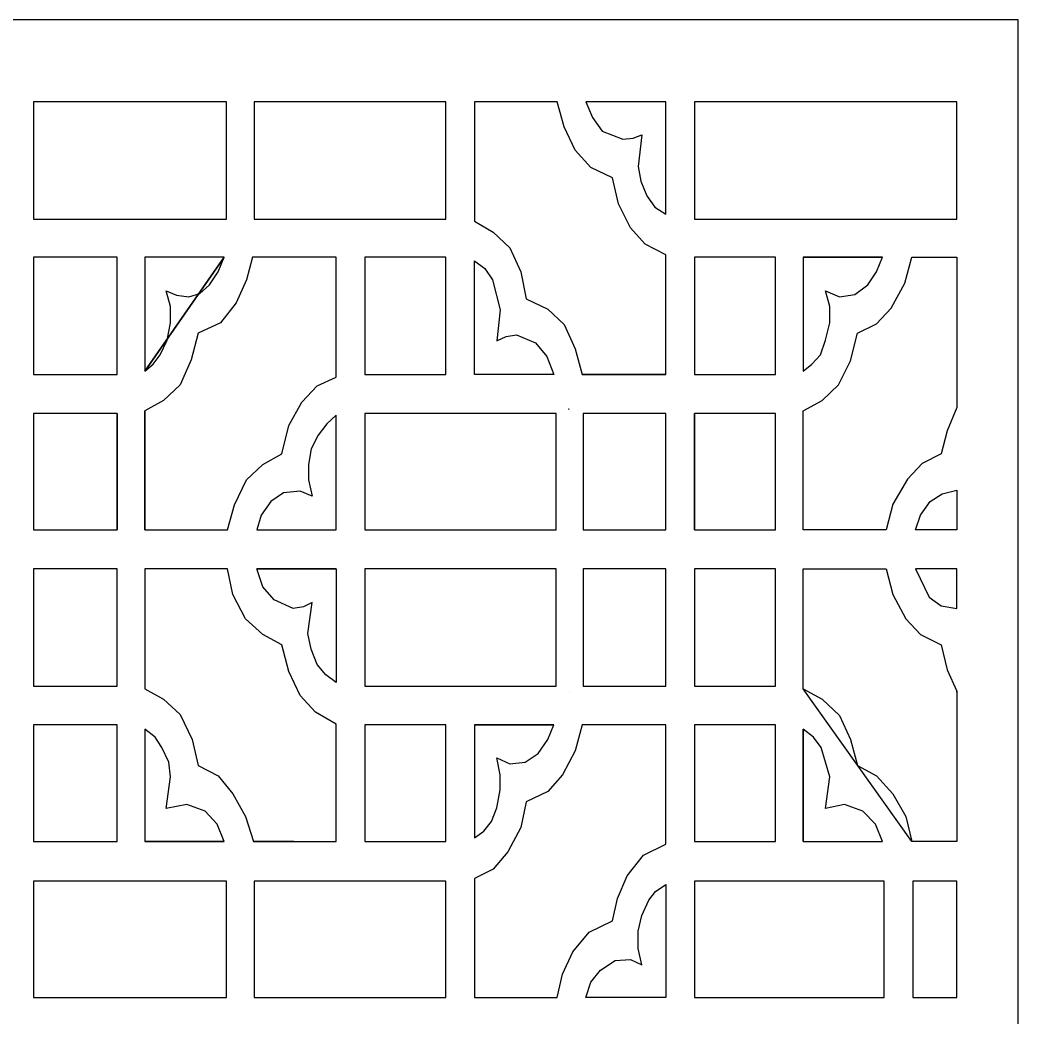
# Model space of a CAD drawing. Header units: centimetres. Extents: x 9.53 to 17.19, y 1.34 to 9.
# Drawn here: x 13.36 to 17.192, y 5.172 to 9.001 of the extents above; entities that cross this region are included whole.
import ezdxf

# ---------------------------------------------------------------- set-up
doc = ezdxf.new("R2010")
doc.units = ezdxf.units.CM
doc.header["$MEASUREMENT"] = 0
doc.layers.add('layer 1', color=7, linetype='Continuous')

msp = doc.modelspace()

# ---------------------------------------------------------------- linework, layer by layer
at = {"layer": 'layer 1', "color": 250, "lineweight": 30}
for points, knots in [([(17.19217, 9.00077), (17.19217, 9.00077), (17.19217, 1.34404), (17.19217, 1.34404), (17.19217, 1.34404), (17.19217, 1.34404), (9.53212, 1.34404), (9.53212, 1.34404), (9.53212, 1.34404), (9.53212, 1.34404), (9.53212, 9.00077), (9.53212, 9.00077), (9.53212, 9.00077), (9.53212, 9.00077), (17.19217, 9.00077), (17.19217, 9.00077)], [0, 0, 0, 0, 0.2, 0.2, 0.2, 0.2, 0.4, 0.4, 0.4, 0.4, 0.6, 0.6, 0.6, 0.6, 1, 1, 1, 1]), ([(13.41184, 8.23543), (13.41184, 8.23543), (13.41184, 8.68602), (13.41184, 8.68602), (13.41184, 8.68602), (13.41184, 8.68602), (13.78623, 8.68602), (13.78623, 8.68602), (13.78623, 8.68602), (13.78623, 8.68602), (14.15399, 8.68602), (14.15399, 8.68602), (14.15399, 8.68602), (14.15399, 8.68602), (14.15399, 8.23543), (14.15399, 8.23543), (14.15399, 8.23543), (14.15399, 8.23543), (13.41184, 8.23543), (13.41184, 8.23543)], [0, 0, 0, 0, 0.1666667, 0.1666667, 0.1666667, 0.1666667, 0.3333333, 0.3333333, 0.3333333, 0.3333333, 0.5, 0.5, 0.5, 0.5, 0.6666667, 0.6666667, 0.6666667, 0.6666667, 1, 1, 1, 1]), ([(14.26001, 8.68602), (14.26001, 8.68602), (14.62778, 8.68602), (14.62778, 8.68602), (14.62778, 8.68602), (14.62778, 8.68602), (14.99554, 8.68602), (14.99554, 8.68602), (14.99554, 8.68602), (14.99554, 8.68602), (14.99554, 8.23543), (14.99554, 8.23543), (14.99554, 8.23543), (14.99554, 8.23543), (14.26001, 8.23543), (14.26001, 8.23543), (14.26001, 8.23543), (14.26001, 8.23543), (14.26001, 8.68602), (14.26001, 8.68602)], [0, 0, 0, 0, 0.1666667, 0.1666667, 0.1666667, 0.1666667, 0.3333333, 0.3333333, 0.3333333, 0.3333333, 0.5, 0.5, 0.5, 0.5, 0.6666667, 0.6666667, 0.6666667, 0.6666667, 1, 1, 1, 1]), ([(15.51902, 7.63906), (15.51902, 7.63906), (15.49251, 7.73845), (15.49251, 7.73845), (15.49251, 7.73845), (15.49251, 7.73845), (15.44944, 7.83122), (15.44944, 7.83122), (15.44944, 7.83122), (15.44944, 7.83122), (15.38649, 7.89086), (15.38649, 7.89086), (15.38649, 7.89086), (15.38649, 7.89086), (15.30366, 7.93061), (15.30366, 7.93061), (15.30366, 7.93061), (15.30366, 7.93061), (15.28378, 8.03332), (15.28378, 8.03332), (15.28378, 8.03332), (15.28378, 8.03332), (15.24071, 8.12609), (15.24071, 8.12609), (15.24071, 8.12609), (15.24071, 8.12609), (15.17776, 8.18573), (15.17776, 8.18573), (15.17776, 8.18573), (15.17776, 8.18573), (15.10487, 8.2288), (15.10487, 8.2288), (15.10487, 8.2288), (15.10487, 8.2288), (15.10487, 8.68602), (15.10487, 8.68602), (15.10487, 8.68602), (15.10487, 8.68602), (15.42294, 8.68602), (15.42294, 8.68602), (15.42294, 8.68602), (15.42294, 8.68602), (15.44944, 8.58994), (15.44944, 8.58994), (15.44944, 8.58994), (15.44944, 8.58994), (15.49251, 8.50048), (15.49251, 8.50048), (15.49251, 8.50048), (15.49251, 8.50048), (15.55215, 8.43422), (15.55215, 8.43422), (15.55215, 8.43422), (15.55215, 8.43422), (15.63498, 8.39446), (15.63498, 8.39446), (15.63498, 8.39446), (15.63498, 8.39446), (15.65817, 8.29506), (15.65817, 8.29506), (15.65817, 8.29506), (15.65817, 8.29506), (15.70456, 8.20229), (15.70456, 8.20229), (15.70456, 8.20229), (15.70456, 8.20229), (15.76088, 8.13934), (15.76088, 8.13934), (15.76088, 8.13934), (15.76088, 8.13934), (15.84041, 8.09959), (15.84041, 8.09959), (15.84041, 8.09959), (15.84041, 8.09959), (15.84041, 7.63906), (15.84041, 7.63906), (15.84041, 7.63906), (15.84041, 7.63906), (15.51902, 7.63906), (15.51902, 7.63906)], [0, 0, 0, 0, 0.047619, 0.047619, 0.047619, 0.047619, 0.0952381, 0.0952381, 0.0952381, 0.0952381, 0.1428571, 0.1428571, 0.1428571, 0.1428571, 0.1904762, 0.1904762, 0.1904762, 0.1904762, 0.2380952, 0.2380952, 0.2380952, 0.2380952, 0.2857143, 0.2857143, 0.2857143, 0.2857143, 0.3333333, 0.3333333, 0.3333333, 0.3333333, 0.3809524, 0.3809524, 0.3809524, 0.3809524, 0.4285714, 0.4285714, 0.4285714, 0.4285714, 0.4761905, 0.4761905, 0.4761905, 0.4761905, 0.5238095, 0.5238095, 0.5238095, 0.5238095, 0.5714286, 0.5714286, 0.5714286, 0.5714286, 0.6190476, 0.6190476, 0.6190476, 0.6190476, 0.6666667, 0.6666667, 0.6666667, 0.6666667, 0.7142857, 0.7142857, 0.7142857, 0.7142857, 0.7619048, 0.7619048, 0.7619048, 0.7619048, 0.8095238, 0.8095238, 0.8095238, 0.8095238, 0.8571429, 0.8571429, 0.8571429, 0.8571429, 0.9047619, 0.9047619, 0.9047619, 0.9047619, 1, 1, 1, 1]), ([(15.53227, 8.68602), (15.53227, 8.68602), (15.84041, 8.68602), (15.84041, 8.68602), (15.84041, 8.68602), (15.84041, 8.68602), (15.84041, 8.25531), (15.84041, 8.25531), (15.84041, 8.25531), (15.84041, 8.25531), (15.79733, 8.28181), (15.79733, 8.28181), (15.79733, 8.28181), (15.79733, 8.28181), (15.76751, 8.32488), (15.76751, 8.32488), (15.76751, 8.32488), (15.76751, 8.32488), (15.74431, 8.38121), (15.74431, 8.38121), (15.74431, 8.38121), (15.74431, 8.38121), (15.73438, 8.43753), (15.73438, 8.43753), (15.73438, 8.43753), (15.73438, 8.43753), (15.74763, 8.56012), (15.74763, 8.56012), (15.74763, 8.56012), (15.74763, 8.56012), (15.7145, 8.54686), (15.7145, 8.54686), (15.7145, 8.54686), (15.7145, 8.54686), (15.67474, 8.54355), (15.67474, 8.54355), (15.67474, 8.54355), (15.67474, 8.54355), (15.59522, 8.57337), (15.59522, 8.57337), (15.59522, 8.57337), (15.59522, 8.57337), (15.55878, 8.62638), (15.55878, 8.62638), (15.55878, 8.62638), (15.55878, 8.62638), (15.53227, 8.68602), (15.53227, 8.68602)], [0, 0, 0, 0, 0.0769231, 0.0769231, 0.0769231, 0.0769231, 0.1538462, 0.1538462, 0.1538462, 0.1538462, 0.2307692, 0.2307692, 0.2307692, 0.2307692, 0.3076923, 0.3076923, 0.3076923, 0.3076923, 0.3846154, 0.3846154, 0.3846154, 0.3846154, 0.4615385, 0.4615385, 0.4615385, 0.4615385, 0.5384615, 0.5384615, 0.5384615, 0.5384615, 0.6153846, 0.6153846, 0.6153846, 0.6153846, 0.6923077, 0.6923077, 0.6923077, 0.6923077, 0.7692308, 0.7692308, 0.7692308, 0.7692308, 0.8461538, 0.8461538, 0.8461538, 0.8461538, 1, 1, 1, 1]), ([(16.95694, 8.23543), (16.95694, 8.23543), (15.94973, 8.23543), (15.94973, 8.23543), (15.94973, 8.23543), (15.94973, 8.23543), (15.94973, 8.68602), (15.94973, 8.68602), (15.94973, 8.68602), (15.94973, 8.68602), (16.31419, 8.68602), (16.31419, 8.68602), (16.31419, 8.68602), (16.31419, 8.68602), (16.73497, 8.68602), (16.73497, 8.68602), (16.73497, 8.68602), (16.73497, 8.68602), (16.95694, 8.68602), (16.95694, 8.68602), (16.95694, 8.68602), (16.95694, 8.68602), (16.95694, 8.23543), (16.95694, 8.23543)], [0, 0, 0, 0, 0.1428571, 0.1428571, 0.1428571, 0.1428571, 0.2857143, 0.2857143, 0.2857143, 0.2857143, 0.4285714, 0.4285714, 0.4285714, 0.4285714, 0.5714286, 0.5714286, 0.5714286, 0.5714286, 0.7142857, 0.7142857, 0.7142857, 0.7142857, 1, 1, 1, 1]), ([(13.41184, 8.08965), (13.41184, 8.08965), (13.73322, 8.08965), (13.73322, 8.08965), (13.73322, 8.08965), (13.73322, 8.08965), (13.73322, 7.63906), (13.73322, 7.63906), (13.73322, 7.63906), (13.73322, 7.63906), (13.41184, 7.63906), (13.41184, 7.63906), (13.41184, 7.63906), (13.41184, 7.63906), (13.41184, 8.08965), (13.41184, 8.08965)], [0, 0, 0, 0, 0.2, 0.2, 0.2, 0.2, 0.4, 0.4, 0.4, 0.4, 0.6, 0.6, 0.6, 0.6, 1, 1, 1, 1]), ([(13.83924, 7.65231), (13.83924, 7.65231), (13.83924, 8.08965), (13.83924, 8.08965), (13.83924, 8.08965), (13.83924, 8.08965), (14.14405, 8.08965), (14.14405, 8.08965), (14.14405, 8.08965), (14.14405, 8.08965), (13.83924, 7.65231), (13.83924, 7.65231)], [0, 0, 0, 0, 0.25, 0.25, 0.25, 0.25, 0.5, 0.5, 0.5, 0.5, 1, 1, 1, 1]), ([(14.14405, 8.08965), (14.14405, 8.08965), (14.12086, 8.03332), (14.12086, 8.03332), (14.12086, 8.03332), (14.12086, 8.03332), (14.08773, 7.98363), (14.08773, 7.98363), (14.08773, 7.98363), (14.08773, 7.98363), (14.05128, 7.95049), (14.05128, 7.95049), (14.05128, 7.95049), (14.05128, 7.95049), (14.00821, 7.93724), (14.00821, 7.93724), (14.00821, 7.93724), (14.00821, 7.93724), (13.96183, 7.94387), (13.96183, 7.94387), (13.96183, 7.94387), (13.96183, 7.94387), (13.92207, 7.96043), (13.92207, 7.96043), (13.92207, 7.96043), (13.92207, 7.96043), (13.93864, 7.9008), (13.93864, 7.9008), (13.93864, 7.9008), (13.93864, 7.9008), (13.93864, 7.83785), (13.93864, 7.83785), (13.93864, 7.83785), (13.93864, 7.83785), (13.92538, 7.77158), (13.92538, 7.77158), (13.92538, 7.77158), (13.92538, 7.77158), (13.89888, 7.71526), (13.89888, 7.71526), (13.89888, 7.71526), (13.89888, 7.71526), (13.87237, 7.67881), (13.87237, 7.67881), (13.87237, 7.67881), (13.87237, 7.67881), (13.83924, 7.65231), (13.83924, 7.65231), (13.83924, 7.65231), (13.83924, 7.65231), (14.14405, 8.08965), (14.14405, 8.08965)], [0, 0, 0, 0, 0.0714286, 0.0714286, 0.0714286, 0.0714286, 0.1428571, 0.1428571, 0.1428571, 0.1428571, 0.2142857, 0.2142857, 0.2142857, 0.2142857, 0.2857143, 0.2857143, 0.2857143, 0.2857143, 0.3571429, 0.3571429, 0.3571429, 0.3571429, 0.4285714, 0.4285714, 0.4285714, 0.4285714, 0.5, 0.5, 0.5, 0.5, 0.5714286, 0.5714286, 0.5714286, 0.5714286, 0.6428571, 0.6428571, 0.6428571, 0.6428571, 0.7142857, 0.7142857, 0.7142857, 0.7142857, 0.7857143, 0.7857143, 0.7857143, 0.7857143, 0.8571429, 0.8571429, 0.8571429, 0.8571429, 1, 1, 1, 1]), ([(13.83924, 7.4999), (13.83924, 7.4999), (13.91213, 7.53966), (13.91213, 7.53966), (13.91213, 7.53966), (13.91213, 7.53966), (13.97508, 7.5993), (13.97508, 7.5993), (13.97508, 7.5993), (13.97508, 7.5993), (14.01815, 7.69538), (14.01815, 7.69538), (14.01815, 7.69538), (14.01815, 7.69538), (14.04466, 7.79809), (14.04466, 7.79809), (14.04466, 7.79809), (14.04466, 7.79809), (14.1308, 7.83785), (14.1308, 7.83785), (14.1308, 7.83785), (14.1308, 7.83785), (14.19044, 7.91405), (14.19044, 7.91405), (14.19044, 7.91405), (14.19044, 7.91405), (14.2302, 8.0035), (14.2302, 8.0035), (14.2302, 8.0035), (14.2302, 8.0035), (14.25339, 8.08965), (14.25339, 8.08965), (14.25339, 8.08965), (14.25339, 8.08965), (14.57477, 8.08965), (14.57477, 8.08965), (14.57477, 8.08965), (14.57477, 8.08965), (14.57477, 7.62912), (14.57477, 7.62912), (14.57477, 7.62912), (14.57477, 7.62912), (14.50188, 7.59598), (14.50188, 7.59598), (14.50188, 7.59598), (14.50188, 7.59598), (14.44224, 7.53303), (14.44224, 7.53303), (14.44224, 7.53303), (14.44224, 7.53303), (14.39254, 7.44358), (14.39254, 7.44358), (14.39254, 7.44358), (14.39254, 7.44358), (14.36604, 7.33424), (14.36604, 7.33424), (14.36604, 7.33424), (14.36604, 7.33424), (14.29315, 7.29449), (14.29315, 7.29449), (14.29315, 7.29449), (14.29315, 7.29449), (14.2302, 7.23485), (14.2302, 7.23485), (14.2302, 7.23485), (14.2302, 7.23485), (14.18381, 7.13877), (14.18381, 7.13877), (14.18381, 7.13877), (14.18381, 7.13877), (14.15731, 7.04269), (14.15731, 7.04269), (14.15731, 7.04269), (14.15731, 7.04269), (13.83924, 7.04269), (13.83924, 7.04269), (13.83924, 7.04269), (13.83924, 7.04269), (13.83924, 7.4999), (13.83924, 7.4999)], [0, 0, 0, 0, 0.047619, 0.047619, 0.047619, 0.047619, 0.0952381, 0.0952381, 0.0952381, 0.0952381, 0.1428571, 0.1428571, 0.1428571, 0.1428571, 0.1904762, 0.1904762, 0.1904762, 0.1904762, 0.2380952, 0.2380952, 0.2380952, 0.2380952, 0.2857143, 0.2857143, 0.2857143, 0.2857143, 0.3333333, 0.3333333, 0.3333333, 0.3333333, 0.3809524, 0.3809524, 0.3809524, 0.3809524, 0.4285714, 0.4285714, 0.4285714, 0.4285714, 0.4761905, 0.4761905, 0.4761905, 0.4761905, 0.5238095, 0.5238095, 0.5238095, 0.5238095, 0.5714286, 0.5714286, 0.5714286, 0.5714286, 0.6190476, 0.6190476, 0.6190476, 0.6190476, 0.6666667, 0.6666667, 0.6666667, 0.6666667, 0.7142857, 0.7142857, 0.7142857, 0.7142857, 0.7619048, 0.7619048, 0.7619048, 0.7619048, 0.8095238, 0.8095238, 0.8095238, 0.8095238, 0.8571429, 0.8571429, 0.8571429, 0.8571429, 0.9047619, 0.9047619, 0.9047619, 0.9047619, 1, 1, 1, 1]), ([(14.99554, 8.08965), (14.99554, 8.08965), (14.99554, 7.63906), (14.99554, 7.63906), (14.99554, 7.63906), (14.99554, 7.63906), (14.6841, 7.63906), (14.6841, 7.63906), (14.6841, 7.63906), (14.6841, 7.63906), (14.6841, 8.08965), (14.6841, 8.08965), (14.6841, 8.08965), (14.6841, 8.08965), (14.99554, 8.08965), (14.99554, 8.08965)], [0, 0, 0, 0, 0.2, 0.2, 0.2, 0.2, 0.4, 0.4, 0.4, 0.4, 0.6, 0.6, 0.6, 0.6, 1, 1, 1, 1]), ([(15.94973, 7.63906), (15.94973, 7.63906), (15.94973, 8.08965), (15.94973, 8.08965), (15.94973, 8.08965), (15.94973, 8.08965), (16.26118, 8.08965), (16.26118, 8.08965), (16.26118, 8.08965), (16.26118, 8.08965), (16.26118, 7.63906), (16.26118, 7.63906), (16.26118, 7.63906), (16.26118, 7.63906), (15.94973, 7.63906), (15.94973, 7.63906)], [0, 0, 0, 0, 0.2, 0.2, 0.2, 0.2, 0.4, 0.4, 0.4, 0.4, 0.6, 0.6, 0.6, 0.6, 1, 1, 1, 1]), ([(16.36719, 7.4999), (16.36719, 7.4999), (16.36719, 7.04269), (16.36719, 7.04269), (16.36719, 7.04269), (16.36719, 7.04269), (16.68527, 7.04269), (16.68527, 7.04269), (16.68527, 7.04269), (16.68527, 7.04269), (16.71177, 7.14208), (16.71177, 7.14208), (16.71177, 7.14208), (16.71177, 7.14208), (16.7681, 7.23816), (16.7681, 7.23816), (16.7681, 7.23816), (16.7681, 7.23816), (16.82441, 7.2978), (16.82441, 7.2978), (16.82441, 7.2978), (16.82441, 7.2978), (16.8973, 7.33424), (16.8973, 7.33424), (16.8973, 7.33424), (16.8973, 7.33424), (16.9205, 7.4237), (16.9205, 7.4237), (16.9205, 7.4237), (16.9205, 7.4237), (16.95694, 7.51316), (16.95694, 7.51316), (16.95694, 7.51316), (16.95694, 7.51316), (16.95694, 8.08965), (16.95694, 8.08965), (16.95694, 8.08965), (16.95694, 8.08965), (16.78465, 8.08965), (16.78465, 8.08965), (16.78465, 8.08965), (16.78465, 8.08965), (16.75816, 7.99025), (16.75816, 7.99025), (16.75816, 7.99025), (16.75816, 7.99025), (16.70515, 7.89417), (16.70515, 7.89417), (16.70515, 7.89417), (16.70515, 7.89417), (16.64881, 7.83453), (16.64881, 7.83453), (16.64881, 7.83453), (16.64881, 7.83453), (16.57592, 7.79809), (16.57592, 7.79809), (16.57592, 7.79809), (16.57592, 7.79809), (16.54942, 7.69207), (16.54942, 7.69207), (16.54942, 7.69207), (16.54942, 7.69207), (16.50303, 7.5993), (16.50303, 7.5993), (16.50303, 7.5993), (16.50303, 7.5993), (16.44008, 7.53966), (16.44008, 7.53966), (16.44008, 7.53966), (16.44008, 7.53966), (16.36719, 7.4999), (16.36719, 7.4999)], [0, 0, 0, 0, 0.0526316, 0.0526316, 0.0526316, 0.0526316, 0.1052632, 0.1052632, 0.1052632, 0.1052632, 0.1578947, 0.1578947, 0.1578947, 0.1578947, 0.2105263, 0.2105263, 0.2105263, 0.2105263, 0.2631579, 0.2631579, 0.2631579, 0.2631579, 0.3157895, 0.3157895, 0.3157895, 0.3157895, 0.3684211, 0.3684211, 0.3684211, 0.3684211, 0.4210526, 0.4210526, 0.4210526, 0.4210526, 0.4736842, 0.4736842, 0.4736842, 0.4736842, 0.5263158, 0.5263158, 0.5263158, 0.5263158, 0.5789474, 0.5789474, 0.5789474, 0.5789474, 0.6315789, 0.6315789, 0.6315789, 0.6315789, 0.6842105, 0.6842105, 0.6842105, 0.6842105, 0.7368421, 0.7368421, 0.7368421, 0.7368421, 0.7894737, 0.7894737, 0.7894737, 0.7894737, 0.8421053, 0.8421053, 0.8421053, 0.8421053, 0.8947368, 0.8947368, 0.8947368, 0.8947368, 1, 1, 1, 1]), ([(16.67202, 8.08965), (16.67202, 8.08965), (16.64881, 8.03332), (16.64881, 8.03332), (16.64881, 8.03332), (16.64881, 8.03332), (16.61568, 7.98363), (16.61568, 7.98363), (16.61568, 7.98363), (16.61568, 7.98363), (16.56598, 7.94718), (16.56598, 7.94718), (16.56598, 7.94718), (16.56598, 7.94718), (16.50634, 7.93724), (16.50634, 7.93724), (16.50634, 7.93724), (16.50634, 7.93724), (16.45333, 7.96043), (16.45333, 7.96043), (16.45333, 7.96043), (16.45333, 7.96043), (16.4699, 7.9008), (16.4699, 7.9008), (16.4699, 7.9008), (16.4699, 7.9008), (16.4699, 7.83785), (16.4699, 7.83785), (16.4699, 7.83785), (16.4699, 7.83785), (16.45333, 7.77158), (16.45333, 7.77158), (16.45333, 7.77158), (16.45333, 7.77158), (16.43345, 7.71526), (16.43345, 7.71526), (16.43345, 7.71526), (16.43345, 7.71526), (16.40032, 7.67881), (16.40032, 7.67881), (16.40032, 7.67881), (16.40032, 7.67881), (16.36719, 7.65231), (16.36719, 7.65231), (16.36719, 7.65231), (16.36719, 7.65231), (16.36719, 8.08965), (16.36719, 8.08965), (16.36719, 8.08965), (16.36719, 8.08965), (16.67202, 8.08965), (16.67202, 8.08965)], [0, 0, 0, 0, 0.0714286, 0.0714286, 0.0714286, 0.0714286, 0.1428571, 0.1428571, 0.1428571, 0.1428571, 0.2142857, 0.2142857, 0.2142857, 0.2142857, 0.2857143, 0.2857143, 0.2857143, 0.2857143, 0.3571429, 0.3571429, 0.3571429, 0.3571429, 0.4285714, 0.4285714, 0.4285714, 0.4285714, 0.5, 0.5, 0.5, 0.5, 0.5714286, 0.5714286, 0.5714286, 0.5714286, 0.6428571, 0.6428571, 0.6428571, 0.6428571, 0.7142857, 0.7142857, 0.7142857, 0.7142857, 0.7857143, 0.7857143, 0.7857143, 0.7857143, 0.8571429, 0.8571429, 0.8571429, 0.8571429, 1, 1, 1, 1]), ([(16.36719, 8.08965), (16.36719, 8.08965), (16.67202, 8.08965), (16.67202, 8.08965), (16.67202, 8.08965), (16.67202, 8.08965), (16.36719, 8.08965), (16.36719, 8.08965)], [0, 0, 0, 0, 0.3333333, 0.3333333, 0.3333333, 0.3333333, 1, 1, 1, 1]), ([(15.10487, 8.07639), (15.10487, 8.07639), (15.10487, 7.63906), (15.10487, 7.63906), (15.10487, 7.63906), (15.10487, 7.63906), (15.40968, 7.63906), (15.40968, 7.63906), (15.40968, 7.63906), (15.40968, 7.63906), (15.38318, 7.70863), (15.38318, 7.70863), (15.38318, 7.70863), (15.38318, 7.70863), (15.34011, 7.76164), (15.34011, 7.76164), (15.34011, 7.76164), (15.34011, 7.76164), (15.26722, 7.79146), (15.26722, 7.79146), (15.26722, 7.79146), (15.26722, 7.79146), (15.22746, 7.78484), (15.22746, 7.78484), (15.22746, 7.78484), (15.22746, 7.78484), (15.19102, 7.76827), (15.19102, 7.76827), (15.19102, 7.76827), (15.19102, 7.76827), (15.20427, 7.88754), (15.20427, 7.88754), (15.20427, 7.88754), (15.20427, 7.88754), (15.17445, 8.0035), (15.17445, 8.0035), (15.17445, 8.0035), (15.17445, 8.0035), (15.14463, 8.04658), (15.14463, 8.04658), (15.14463, 8.04658), (15.14463, 8.04658), (15.10487, 8.07639), (15.10487, 8.07639)], [0, 0, 0, 0, 0.0833333, 0.0833333, 0.0833333, 0.0833333, 0.1666667, 0.1666667, 0.1666667, 0.1666667, 0.25, 0.25, 0.25, 0.25, 0.3333333, 0.3333333, 0.3333333, 0.3333333, 0.4166667, 0.4166667, 0.4166667, 0.4166667, 0.5, 0.5, 0.5, 0.5, 0.5833333, 0.5833333, 0.5833333, 0.5833333, 0.6666667, 0.6666667, 0.6666667, 0.6666667, 0.75, 0.75, 0.75, 0.75, 0.8333333, 0.8333333, 0.8333333, 0.8333333, 1, 1, 1, 1]), ([(15.84041, 7.63906), (15.84041, 7.63906), (15.51902, 7.63906), (15.51902, 7.63906), (15.51902, 7.63906), (15.51902, 7.63906), (15.84041, 7.63906), (15.84041, 7.63906)], [0, 0, 0, 0, 0.3333333, 0.3333333, 0.3333333, 0.3333333, 1, 1, 1, 1]), ([(13.73322, 7.04269), (13.73322, 7.04269), (13.41184, 7.04269), (13.41184, 7.04269), (13.41184, 7.04269), (13.41184, 7.04269), (13.41184, 7.48996), (13.41184, 7.48996), (13.41184, 7.48996), (13.41184, 7.48996), (13.73322, 7.48996), (13.73322, 7.48996), (13.73322, 7.48996), (13.73322, 7.48996), (13.73322, 7.04269), (13.73322, 7.04269)], [0, 0, 0, 0, 0.2, 0.2, 0.2, 0.2, 0.4, 0.4, 0.4, 0.4, 0.6, 0.6, 0.6, 0.6, 1, 1, 1, 1]), ([(13.73322, 7.48996), (13.73322, 7.48996), (13.73322, 7.04269), (13.73322, 7.04269), (13.73322, 7.04269), (13.73322, 7.04269), (13.73322, 7.48996), (13.73322, 7.48996)], [0, 0, 0, 0, 0.3333333, 0.3333333, 0.3333333, 0.3333333, 1, 1, 1, 1]), ([(13.83924, 7.04269), (13.83924, 7.04269), (13.83924, 7.4999), (13.83924, 7.4999), (13.83924, 7.4999), (13.83924, 7.4999), (13.83924, 7.04269), (13.83924, 7.04269)], [0, 0, 0, 0, 0.3333333, 0.3333333, 0.3333333, 0.3333333, 1, 1, 1, 1]), ([(14.57477, 7.48334), (14.57477, 7.48334), (14.57477, 7.04269), (14.57477, 7.04269), (14.57477, 7.04269), (14.57477, 7.04269), (14.26995, 7.04269), (14.26995, 7.04269), (14.26995, 7.04269), (14.26995, 7.04269), (14.28652, 7.09901), (14.28652, 7.09901), (14.28652, 7.09901), (14.28652, 7.09901), (14.32296, 7.15202), (14.32296, 7.15202), (14.32296, 7.15202), (14.32296, 7.15202), (14.37266, 7.18515), (14.37266, 7.18515), (14.37266, 7.18515), (14.37266, 7.18515), (14.43561, 7.19178), (14.43561, 7.19178), (14.43561, 7.19178), (14.43561, 7.19178), (14.482, 7.1719), (14.482, 7.1719), (14.482, 7.1719), (14.482, 7.1719), (14.46874, 7.23485), (14.46874, 7.23485), (14.46874, 7.23485), (14.46874, 7.23485), (14.46874, 7.29449), (14.46874, 7.29449), (14.46874, 7.29449), (14.46874, 7.29449), (14.47868, 7.35412), (14.47868, 7.35412), (14.47868, 7.35412), (14.47868, 7.35412), (14.50519, 7.40713), (14.50519, 7.40713), (14.50519, 7.40713), (14.50519, 7.40713), (14.53832, 7.45021), (14.53832, 7.45021), (14.53832, 7.45021), (14.53832, 7.45021), (14.57477, 7.48334), (14.57477, 7.48334)], [0, 0, 0, 0, 0.0714286, 0.0714286, 0.0714286, 0.0714286, 0.1428571, 0.1428571, 0.1428571, 0.1428571, 0.2142857, 0.2142857, 0.2142857, 0.2142857, 0.2857143, 0.2857143, 0.2857143, 0.2857143, 0.3571429, 0.3571429, 0.3571429, 0.3571429, 0.4285714, 0.4285714, 0.4285714, 0.4285714, 0.5, 0.5, 0.5, 0.5, 0.5714286, 0.5714286, 0.5714286, 0.5714286, 0.6428571, 0.6428571, 0.6428571, 0.6428571, 0.7142857, 0.7142857, 0.7142857, 0.7142857, 0.7857143, 0.7857143, 0.7857143, 0.7857143, 0.8571429, 0.8571429, 0.8571429, 0.8571429, 1, 1, 1, 1]), ([(15.41962, 7.48996), (15.41962, 7.48996), (15.41962, 7.04269), (15.41962, 7.04269), (15.41962, 7.04269), (15.41962, 7.04269), (14.6841, 7.04269), (14.6841, 7.04269), (14.6841, 7.04269), (14.6841, 7.04269), (14.6841, 7.48996), (14.6841, 7.48996), (14.6841, 7.48996), (14.6841, 7.48996), (15.41962, 7.48996), (15.41962, 7.48996)], [0, 0, 0, 0, 0.2, 0.2, 0.2, 0.2, 0.4, 0.4, 0.4, 0.4, 0.6, 0.6, 0.6, 0.6, 1, 1, 1, 1]), ([(15.46601, 7.50653), (15.46601, 7.50653), (15.46932, 7.50653), (15.46932, 7.50653), (15.46932, 7.50653), (15.46932, 7.50653), (15.46601, 7.50653), (15.46601, 7.50653)], [0, 0, 0, 0, 0.3333333, 0.3333333, 0.3333333, 0.3333333, 1, 1, 1, 1]), ([(15.84041, 7.48996), (15.84041, 7.48996), (15.84041, 7.04269), (15.84041, 7.04269), (15.84041, 7.04269), (15.84041, 7.04269), (15.52233, 7.04269), (15.52233, 7.04269), (15.52233, 7.04269), (15.52233, 7.04269), (15.52233, 7.48996), (15.52233, 7.48996), (15.52233, 7.48996), (15.52233, 7.48996), (15.84041, 7.48996), (15.84041, 7.48996)], [0, 0, 0, 0, 0.2, 0.2, 0.2, 0.2, 0.4, 0.4, 0.4, 0.4, 0.6, 0.6, 0.6, 0.6, 1, 1, 1, 1]), ([(15.94973, 7.48996), (15.94973, 7.48996), (16.26118, 7.48996), (16.26118, 7.48996), (16.26118, 7.48996), (16.26118, 7.48996), (16.26118, 7.04269), (16.26118, 7.04269), (16.26118, 7.04269), (16.26118, 7.04269), (15.94973, 7.04269), (15.94973, 7.04269), (15.94973, 7.04269), (15.94973, 7.04269), (15.94973, 7.48996), (15.94973, 7.48996)], [0, 0, 0, 0, 0.2, 0.2, 0.2, 0.2, 0.4, 0.4, 0.4, 0.4, 0.6, 0.6, 0.6, 0.6, 1, 1, 1, 1]), ([(15.94973, 7.04269), (15.94973, 7.04269), (15.94973, 7.48996), (15.94973, 7.48996), (15.94973, 7.48996), (15.94973, 7.48996), (15.94973, 7.04269), (15.94973, 7.04269)], [0, 0, 0, 0, 0.3333333, 0.3333333, 0.3333333, 0.3333333, 1, 1, 1, 1]), ([(16.7979, 7.04269), (16.7979, 7.04269), (16.95694, 7.04269), (16.95694, 7.04269), (16.95694, 7.04269), (16.95694, 7.04269), (16.95694, 7.19509), (16.95694, 7.19509), (16.95694, 7.19509), (16.95694, 7.19509), (16.90062, 7.18184), (16.90062, 7.18184), (16.90062, 7.18184), (16.90062, 7.18184), (16.85424, 7.15202), (16.85424, 7.15202), (16.85424, 7.15202), (16.85424, 7.15202), (16.81778, 7.09901), (16.81778, 7.09901), (16.81778, 7.09901), (16.81778, 7.09901), (16.7979, 7.04269), (16.7979, 7.04269)], [0, 0, 0, 0, 0.1428571, 0.1428571, 0.1428571, 0.1428571, 0.2857143, 0.2857143, 0.2857143, 0.2857143, 0.4285714, 0.4285714, 0.4285714, 0.4285714, 0.5714286, 0.5714286, 0.5714286, 0.5714286, 0.7142857, 0.7142857, 0.7142857, 0.7142857, 1, 1, 1, 1]), ([(13.73322, 6.89359), (13.73322, 6.89359), (13.73322, 6.443), (13.73322, 6.443), (13.73322, 6.443), (13.73322, 6.443), (13.41184, 6.443), (13.41184, 6.443), (13.41184, 6.443), (13.41184, 6.443), (13.41184, 6.89359), (13.41184, 6.89359), (13.41184, 6.89359), (13.41184, 6.89359), (13.73322, 6.89359), (13.73322, 6.89359)], [0, 0, 0, 0, 0.2, 0.2, 0.2, 0.2, 0.4, 0.4, 0.4, 0.4, 0.6, 0.6, 0.6, 0.6, 1, 1, 1, 1]), ([(14.2567, 5.84663), (14.2567, 5.84663), (14.22688, 5.94271), (14.22688, 5.94271), (14.22688, 5.94271), (14.22688, 5.94271), (14.17719, 6.02886), (14.17719, 6.02886), (14.17719, 6.02886), (14.17719, 6.02886), (14.12086, 6.09843), (14.12086, 6.09843), (14.12086, 6.09843), (14.12086, 6.09843), (14.04466, 6.13819), (14.04466, 6.13819), (14.04466, 6.13819), (14.04466, 6.13819), (14.02147, 6.23759), (14.02147, 6.23759), (14.02147, 6.23759), (14.02147, 6.23759), (13.97508, 6.33367), (13.97508, 6.33367), (13.97508, 6.33367), (13.97508, 6.33367), (13.91213, 6.3933), (13.91213, 6.3933), (13.91213, 6.3933), (13.91213, 6.3933), (13.83924, 6.43306), (13.83924, 6.43306), (13.83924, 6.43306), (13.83924, 6.43306), (13.83924, 6.89359), (13.83924, 6.89359), (13.83924, 6.89359), (13.83924, 6.89359), (14.15731, 6.89359), (14.15731, 6.89359), (14.15731, 6.89359), (14.15731, 6.89359), (14.17719, 6.7942), (14.17719, 6.7942), (14.17719, 6.7942), (14.17719, 6.7942), (14.22688, 6.70143), (14.22688, 6.70143), (14.22688, 6.70143), (14.22688, 6.70143), (14.29315, 6.64179), (14.29315, 6.64179), (14.29315, 6.64179), (14.29315, 6.64179), (14.36604, 6.60203), (14.36604, 6.60203), (14.36604, 6.60203), (14.36604, 6.60203), (14.39254, 6.49933), (14.39254, 6.49933), (14.39254, 6.49933), (14.39254, 6.49933), (14.43561, 6.40656), (14.43561, 6.40656), (14.43561, 6.40656), (14.43561, 6.40656), (14.49525, 6.34361), (14.49525, 6.34361), (14.49525, 6.34361), (14.49525, 6.34361), (14.57477, 6.29722), (14.57477, 6.29722), (14.57477, 6.29722), (14.57477, 6.29722), (14.57477, 5.84663), (14.57477, 5.84663), (14.57477, 5.84663), (14.57477, 5.84663), (14.41242, 5.84663), (14.41242, 5.84663), (14.41242, 5.84663), (14.41242, 5.84663), (14.2567, 5.84663), (14.2567, 5.84663)], [0, 0, 0, 0, 0.0454545, 0.0454545, 0.0454545, 0.0454545, 0.0909091, 0.0909091, 0.0909091, 0.0909091, 0.1363636, 0.1363636, 0.1363636, 0.1363636, 0.1818182, 0.1818182, 0.1818182, 0.1818182, 0.2272727, 0.2272727, 0.2272727, 0.2272727, 0.2727273, 0.2727273, 0.2727273, 0.2727273, 0.3181818, 0.3181818, 0.3181818, 0.3181818, 0.3636364, 0.3636364, 0.3636364, 0.3636364, 0.4090909, 0.4090909, 0.4090909, 0.4090909, 0.4545455, 0.4545455, 0.4545455, 0.4545455, 0.5, 0.5, 0.5, 0.5, 0.5454545, 0.5454545, 0.5454545, 0.5454545, 0.5909091, 0.5909091, 0.5909091, 0.5909091, 0.6363636, 0.6363636, 0.6363636, 0.6363636, 0.6818182, 0.6818182, 0.6818182, 0.6818182, 0.7272727, 0.7272727, 0.7272727, 0.7272727, 0.7727273, 0.7727273, 0.7727273, 0.7727273, 0.8181818, 0.8181818, 0.8181818, 0.8181818, 0.8636364, 0.8636364, 0.8636364, 0.8636364, 0.9090909, 0.9090909, 0.9090909, 0.9090909, 1, 1, 1, 1]), ([(14.26995, 6.89359), (14.26995, 6.89359), (14.29315, 6.82402), (14.29315, 6.82402), (14.29315, 6.82402), (14.29315, 6.82402), (14.33622, 6.77432), (14.33622, 6.77432), (14.33622, 6.77432), (14.33622, 6.77432), (14.40911, 6.74119), (14.40911, 6.74119), (14.40911, 6.74119), (14.40911, 6.74119), (14.44887, 6.74781), (14.44887, 6.74781), (14.44887, 6.74781), (14.44887, 6.74781), (14.482, 6.76438), (14.482, 6.76438), (14.482, 6.76438), (14.482, 6.76438), (14.46543, 6.64511), (14.46543, 6.64511), (14.46543, 6.64511), (14.46543, 6.64511), (14.47868, 6.58547), (14.47868, 6.58547), (14.47868, 6.58547), (14.47868, 6.58547), (14.50188, 6.52583), (14.50188, 6.52583), (14.50188, 6.52583), (14.50188, 6.52583), (14.53501, 6.48607), (14.53501, 6.48607), (14.53501, 6.48607), (14.53501, 6.48607), (14.57477, 6.45626), (14.57477, 6.45626), (14.57477, 6.45626), (14.57477, 6.45626), (14.57477, 6.89359), (14.57477, 6.89359), (14.57477, 6.89359), (14.57477, 6.89359), (14.26995, 6.89359), (14.26995, 6.89359), (14.26995, 6.89359), (14.26995, 6.89359), (14.57477, 6.89359), (14.57477, 6.89359), (14.57477, 6.89359), (14.57477, 6.89359), (14.26995, 6.89359), (14.26995, 6.89359)], [0, 0, 0, 0, 0.0666667, 0.0666667, 0.0666667, 0.0666667, 0.1333333, 0.1333333, 0.1333333, 0.1333333, 0.2, 0.2, 0.2, 0.2, 0.2666667, 0.2666667, 0.2666667, 0.2666667, 0.3333333, 0.3333333, 0.3333333, 0.3333333, 0.4, 0.4, 0.4, 0.4, 0.4666667, 0.4666667, 0.4666667, 0.4666667, 0.5333333, 0.5333333, 0.5333333, 0.5333333, 0.6, 0.6, 0.6, 0.6, 0.6666667, 0.6666667, 0.6666667, 0.6666667, 0.7333333, 0.7333333, 0.7333333, 0.7333333, 0.8, 0.8, 0.8, 0.8, 0.8666667, 0.8666667, 0.8666667, 0.8666667, 1, 1, 1, 1]), ([(15.41962, 6.443), (15.41962, 6.443), (14.6841, 6.443), (14.6841, 6.443), (14.6841, 6.443), (14.6841, 6.443), (14.6841, 6.89359), (14.6841, 6.89359), (14.6841, 6.89359), (14.6841, 6.89359), (15.41962, 6.89359), (15.41962, 6.89359), (15.41962, 6.89359), (15.41962, 6.89359), (15.41962, 6.443), (15.41962, 6.443)], [0, 0, 0, 0, 0.2, 0.2, 0.2, 0.2, 0.4, 0.4, 0.4, 0.4, 0.6, 0.6, 0.6, 0.6, 1, 1, 1, 1]), ([(15.52233, 6.443), (15.52233, 6.443), (15.52233, 6.89359), (15.52233, 6.89359), (15.52233, 6.89359), (15.52233, 6.89359), (15.84041, 6.89359), (15.84041, 6.89359), (15.84041, 6.89359), (15.84041, 6.89359), (15.84041, 6.443), (15.84041, 6.443), (15.84041, 6.443), (15.84041, 6.443), (15.52233, 6.443), (15.52233, 6.443)], [0, 0, 0, 0, 0.2, 0.2, 0.2, 0.2, 0.4, 0.4, 0.4, 0.4, 0.6, 0.6, 0.6, 0.6, 1, 1, 1, 1]), ([(16.26118, 6.89359), (16.26118, 6.89359), (16.26118, 6.443), (16.26118, 6.443), (16.26118, 6.443), (16.26118, 6.443), (15.94973, 6.443), (15.94973, 6.443), (15.94973, 6.443), (15.94973, 6.443), (15.94973, 6.89359), (15.94973, 6.89359), (15.94973, 6.89359), (15.94973, 6.89359), (16.26118, 6.89359), (16.26118, 6.89359)], [0, 0, 0, 0, 0.2, 0.2, 0.2, 0.2, 0.4, 0.4, 0.4, 0.4, 0.6, 0.6, 0.6, 0.6, 1, 1, 1, 1]), ([(16.78465, 5.84663), (16.78465, 5.84663), (16.95694, 5.84663), (16.95694, 5.84663), (16.95694, 5.84663), (16.95694, 5.84663), (16.95694, 6.42312), (16.95694, 6.42312), (16.95694, 6.42312), (16.95694, 6.42312), (16.9205, 6.50595), (16.9205, 6.50595), (16.9205, 6.50595), (16.9205, 6.50595), (16.8973, 6.60203), (16.8973, 6.60203), (16.8973, 6.60203), (16.8973, 6.60203), (16.81778, 6.64179), (16.81778, 6.64179), (16.81778, 6.64179), (16.81778, 6.64179), (16.76147, 6.70143), (16.76147, 6.70143), (16.76147, 6.70143), (16.76147, 6.70143), (16.71177, 6.7942), (16.71177, 6.7942), (16.71177, 6.7942), (16.71177, 6.7942), (16.68527, 6.89359), (16.68527, 6.89359), (16.68527, 6.89359), (16.68527, 6.89359), (16.36719, 6.89359), (16.36719, 6.89359), (16.36719, 6.89359), (16.36719, 6.89359), (16.36719, 6.43306), (16.36719, 6.43306), (16.36719, 6.43306), (16.36719, 6.43306), (16.78465, 5.84663), (16.78465, 5.84663), (16.78465, 5.84663), (16.78465, 5.84663), (16.76147, 5.94271), (16.76147, 5.94271), (16.76147, 5.94271), (16.76147, 5.94271), (16.71177, 6.02886), (16.71177, 6.02886), (16.71177, 6.02886), (16.71177, 6.02886), (16.64881, 6.09843), (16.64881, 6.09843), (16.64881, 6.09843), (16.64881, 6.09843), (16.57592, 6.13819), (16.57592, 6.13819), (16.57592, 6.13819), (16.57592, 6.13819), (16.54942, 6.23759), (16.54942, 6.23759), (16.54942, 6.23759), (16.54942, 6.23759), (16.50634, 6.33035), (16.50634, 6.33035), (16.50634, 6.33035), (16.50634, 6.33035), (16.44008, 6.3933), (16.44008, 6.3933), (16.44008, 6.3933), (16.44008, 6.3933), (16.36719, 6.43306), (16.36719, 6.43306), (16.36719, 6.43306), (16.36719, 6.43306), (16.78465, 5.84663), (16.78465, 5.84663)], [0, 0, 0, 0, 0.047619, 0.047619, 0.047619, 0.047619, 0.0952381, 0.0952381, 0.0952381, 0.0952381, 0.1428571, 0.1428571, 0.1428571, 0.1428571, 0.1904762, 0.1904762, 0.1904762, 0.1904762, 0.2380952, 0.2380952, 0.2380952, 0.2380952, 0.2857143, 0.2857143, 0.2857143, 0.2857143, 0.3333333, 0.3333333, 0.3333333, 0.3333333, 0.3809524, 0.3809524, 0.3809524, 0.3809524, 0.4285714, 0.4285714, 0.4285714, 0.4285714, 0.4761905, 0.4761905, 0.4761905, 0.4761905, 0.5238095, 0.5238095, 0.5238095, 0.5238095, 0.5714286, 0.5714286, 0.5714286, 0.5714286, 0.6190476, 0.6190476, 0.6190476, 0.6190476, 0.6666667, 0.6666667, 0.6666667, 0.6666667, 0.7142857, 0.7142857, 0.7142857, 0.7142857, 0.7619048, 0.7619048, 0.7619048, 0.7619048, 0.8095238, 0.8095238, 0.8095238, 0.8095238, 0.8571429, 0.8571429, 0.8571429, 0.8571429, 0.9047619, 0.9047619, 0.9047619, 0.9047619, 1, 1, 1, 1]), ([(16.95694, 6.74119), (16.95694, 6.74119), (16.8973, 6.75113), (16.8973, 6.75113), (16.8973, 6.75113), (16.8973, 6.75113), (16.85091, 6.78426), (16.85091, 6.78426), (16.85091, 6.78426), (16.85091, 6.78426), (16.7979, 6.89359), (16.7979, 6.89359), (16.7979, 6.89359), (16.7979, 6.89359), (16.95694, 6.89359), (16.95694, 6.89359), (16.95694, 6.89359), (16.95694, 6.89359), (16.95694, 6.74119), (16.95694, 6.74119)], [0, 0, 0, 0, 0.1666667, 0.1666667, 0.1666667, 0.1666667, 0.3333333, 0.3333333, 0.3333333, 0.3333333, 0.5, 0.5, 0.5, 0.5, 0.6666667, 0.6666667, 0.6666667, 0.6666667, 1, 1, 1, 1]), ([(15.46932, 6.42312), (15.46932, 6.42312), (15.46932, 6.42312), (15.46932, 6.42312), (15.46932, 6.42312), (15.46932, 6.42312), (15.46932, 6.42312), (15.46932, 6.42312)], [0, 0, 0, 0, 0.3333333, 0.3333333, 0.3333333, 0.3333333, 1, 1, 1, 1]), ([(16.95694, 6.42312), (16.95694, 6.42312), (16.95694, 6.41981), (16.95694, 6.41981), (16.95694, 6.41981), (16.95694, 6.41981), (16.95694, 6.42312), (16.95694, 6.42312)], [0, 0, 0, 0, 0.3333333, 0.3333333, 0.3333333, 0.3333333, 1, 1, 1, 1]), ([(13.73322, 6.29391), (13.73322, 6.29391), (13.73322, 5.84663), (13.73322, 5.84663), (13.73322, 5.84663), (13.73322, 5.84663), (13.41184, 5.84663), (13.41184, 5.84663), (13.41184, 5.84663), (13.41184, 5.84663), (13.41184, 6.29391), (13.41184, 6.29391), (13.41184, 6.29391), (13.41184, 6.29391), (13.73322, 6.29391), (13.73322, 6.29391)], [0, 0, 0, 0, 0.2, 0.2, 0.2, 0.2, 0.4, 0.4, 0.4, 0.4, 0.6, 0.6, 0.6, 0.6, 1, 1, 1, 1]), ([(14.99554, 5.84663), (14.99554, 5.84663), (14.6841, 5.84663), (14.6841, 5.84663), (14.6841, 5.84663), (14.6841, 5.84663), (14.6841, 6.29391), (14.6841, 6.29391), (14.6841, 6.29391), (14.6841, 6.29391), (14.99554, 6.29391), (14.99554, 6.29391), (14.99554, 6.29391), (14.99554, 6.29391), (14.99554, 5.84663), (14.99554, 5.84663)], [0, 0, 0, 0, 0.2, 0.2, 0.2, 0.2, 0.4, 0.4, 0.4, 0.4, 0.6, 0.6, 0.6, 0.6, 1, 1, 1, 1]), ([(15.40968, 6.29391), (15.40968, 6.29391), (15.38649, 6.23759), (15.38649, 6.23759), (15.38649, 6.23759), (15.38649, 6.23759), (15.35005, 6.18458), (15.35005, 6.18458), (15.35005, 6.18458), (15.35005, 6.18458), (15.30035, 6.15144), (15.30035, 6.15144), (15.30035, 6.15144), (15.30035, 6.15144), (15.24071, 6.14482), (15.24071, 6.14482), (15.24071, 6.14482), (15.24071, 6.14482), (15.19102, 6.16801), (15.19102, 6.16801), (15.19102, 6.16801), (15.19102, 6.16801), (15.20427, 6.10175), (15.20427, 6.10175), (15.20427, 6.10175), (15.20427, 6.10175), (15.20427, 6.04542), (15.20427, 6.04542), (15.20427, 6.04542), (15.20427, 6.04542), (15.19102, 5.97585), (15.19102, 5.97585), (15.19102, 5.97585), (15.19102, 5.97585), (15.17114, 5.92283), (15.17114, 5.92283), (15.17114, 5.92283), (15.17114, 5.92283), (15.14132, 5.88639), (15.14132, 5.88639), (15.14132, 5.88639), (15.14132, 5.88639), (15.10487, 5.85988), (15.10487, 5.85988), (15.10487, 5.85988), (15.10487, 5.85988), (15.10487, 6.29391), (15.10487, 6.29391), (15.10487, 6.29391), (15.10487, 6.29391), (15.40968, 6.29391), (15.40968, 6.29391)], [0, 0, 0, 0, 0.0714286, 0.0714286, 0.0714286, 0.0714286, 0.1428571, 0.1428571, 0.1428571, 0.1428571, 0.2142857, 0.2142857, 0.2142857, 0.2142857, 0.2857143, 0.2857143, 0.2857143, 0.2857143, 0.3571429, 0.3571429, 0.3571429, 0.3571429, 0.4285714, 0.4285714, 0.4285714, 0.4285714, 0.5, 0.5, 0.5, 0.5, 0.5714286, 0.5714286, 0.5714286, 0.5714286, 0.6428571, 0.6428571, 0.6428571, 0.6428571, 0.7142857, 0.7142857, 0.7142857, 0.7142857, 0.7857143, 0.7857143, 0.7857143, 0.7857143, 0.8571429, 0.8571429, 0.8571429, 0.8571429, 1, 1, 1, 1]), ([(15.10487, 6.29391), (15.10487, 6.29391), (15.40968, 6.29391), (15.40968, 6.29391), (15.40968, 6.29391), (15.40968, 6.29391), (15.10487, 6.29391), (15.10487, 6.29391)], [0, 0, 0, 0, 0.3333333, 0.3333333, 0.3333333, 0.3333333, 1, 1, 1, 1]), ([(15.10487, 5.70417), (15.10487, 5.70417), (15.17776, 5.74061), (15.17776, 5.74061), (15.17776, 5.74061), (15.17776, 5.74061), (15.23409, 5.80687), (15.23409, 5.80687), (15.23409, 5.80687), (15.23409, 5.80687), (15.28378, 5.89964), (15.28378, 5.89964), (15.28378, 5.89964), (15.28378, 5.89964), (15.30366, 5.99904), (15.30366, 5.99904), (15.30366, 5.99904), (15.30366, 5.99904), (15.38649, 6.0388), (15.38649, 6.0388), (15.38649, 6.0388), (15.38649, 6.0388), (15.44282, 6.10175), (15.44282, 6.10175), (15.44282, 6.10175), (15.44282, 6.10175), (15.49251, 6.19451), (15.49251, 6.19451), (15.49251, 6.19451), (15.49251, 6.19451), (15.51902, 6.29391), (15.51902, 6.29391), (15.51902, 6.29391), (15.51902, 6.29391), (15.84041, 6.29391), (15.84041, 6.29391), (15.84041, 6.29391), (15.84041, 6.29391), (15.84041, 5.83669), (15.84041, 5.83669), (15.84041, 5.83669), (15.84041, 5.83669), (15.75425, 5.79362), (15.75425, 5.79362), (15.75425, 5.79362), (15.75425, 5.79362), (15.6913, 5.71411), (15.6913, 5.71411), (15.6913, 5.71411), (15.6913, 5.71411), (15.65486, 5.62796), (15.65486, 5.62796), (15.65486, 5.62796), (15.65486, 5.62796), (15.63498, 5.54182), (15.63498, 5.54182), (15.63498, 5.54182), (15.63498, 5.54182), (15.54552, 5.49875), (15.54552, 5.49875), (15.54552, 5.49875), (15.54552, 5.49875), (15.48257, 5.42255), (15.48257, 5.42255), (15.48257, 5.42255), (15.48257, 5.42255), (15.44282, 5.3364), (15.44282, 5.3364), (15.44282, 5.3364), (15.44282, 5.3364), (15.42294, 5.24695), (15.42294, 5.24695), (15.42294, 5.24695), (15.42294, 5.24695), (15.10487, 5.24695), (15.10487, 5.24695), (15.10487, 5.24695), (15.10487, 5.24695), (15.10487, 5.70417), (15.10487, 5.70417)], [0, 0, 0, 0, 0.047619, 0.047619, 0.047619, 0.047619, 0.0952381, 0.0952381, 0.0952381, 0.0952381, 0.1428571, 0.1428571, 0.1428571, 0.1428571, 0.1904762, 0.1904762, 0.1904762, 0.1904762, 0.2380952, 0.2380952, 0.2380952, 0.2380952, 0.2857143, 0.2857143, 0.2857143, 0.2857143, 0.3333333, 0.3333333, 0.3333333, 0.3333333, 0.3809524, 0.3809524, 0.3809524, 0.3809524, 0.4285714, 0.4285714, 0.4285714, 0.4285714, 0.4761905, 0.4761905, 0.4761905, 0.4761905, 0.5238095, 0.5238095, 0.5238095, 0.5238095, 0.5714286, 0.5714286, 0.5714286, 0.5714286, 0.6190476, 0.6190476, 0.6190476, 0.6190476, 0.6666667, 0.6666667, 0.6666667, 0.6666667, 0.7142857, 0.7142857, 0.7142857, 0.7142857, 0.7619048, 0.7619048, 0.7619048, 0.7619048, 0.8095238, 0.8095238, 0.8095238, 0.8095238, 0.8571429, 0.8571429, 0.8571429, 0.8571429, 0.9047619, 0.9047619, 0.9047619, 0.9047619, 1, 1, 1, 1]), ([(15.94973, 6.29391), (15.94973, 6.29391), (16.26118, 6.29391), (16.26118, 6.29391), (16.26118, 6.29391), (16.26118, 6.29391), (16.26118, 5.84663), (16.26118, 5.84663), (16.26118, 5.84663), (16.26118, 5.84663), (15.94973, 5.84663), (15.94973, 5.84663), (15.94973, 5.84663), (15.94973, 5.84663), (15.94973, 6.29391), (15.94973, 6.29391)], [0, 0, 0, 0, 0.2, 0.2, 0.2, 0.2, 0.4, 0.4, 0.4, 0.4, 0.6, 0.6, 0.6, 0.6, 1, 1, 1, 1]), ([(13.83924, 5.84663), (13.83924, 5.84663), (13.83924, 6.27734), (13.83924, 6.27734), (13.83924, 6.27734), (13.83924, 6.27734), (13.879, 6.24753), (13.879, 6.24753), (13.879, 6.24753), (13.879, 6.24753), (13.90551, 6.20777), (13.90551, 6.20777), (13.90551, 6.20777), (13.90551, 6.20777), (13.93201, 6.15144), (13.93201, 6.15144), (13.93201, 6.15144), (13.93201, 6.15144), (13.93864, 6.09512), (13.93864, 6.09512), (13.93864, 6.09512), (13.93864, 6.09512), (13.92207, 5.97253), (13.92207, 5.97253), (13.92207, 5.97253), (13.92207, 5.97253), (14.00159, 5.9891), (14.00159, 5.9891), (14.00159, 5.9891), (14.00159, 5.9891), (14.07116, 5.96259), (14.07116, 5.96259), (14.07116, 5.96259), (14.07116, 5.96259), (14.11755, 5.9129), (14.11755, 5.9129), (14.11755, 5.9129), (14.11755, 5.9129), (14.14405, 5.84663), (14.14405, 5.84663), (14.14405, 5.84663), (14.14405, 5.84663), (13.83924, 5.84663), (13.83924, 5.84663)], [0, 0, 0, 0, 0.0833333, 0.0833333, 0.0833333, 0.0833333, 0.1666667, 0.1666667, 0.1666667, 0.1666667, 0.25, 0.25, 0.25, 0.25, 0.3333333, 0.3333333, 0.3333333, 0.3333333, 0.4166667, 0.4166667, 0.4166667, 0.4166667, 0.5, 0.5, 0.5, 0.5, 0.5833333, 0.5833333, 0.5833333, 0.5833333, 0.6666667, 0.6666667, 0.6666667, 0.6666667, 0.75, 0.75, 0.75, 0.75, 0.8333333, 0.8333333, 0.8333333, 0.8333333, 1, 1, 1, 1]), ([(16.36719, 6.27734), (16.36719, 6.27734), (16.40695, 6.24753), (16.40695, 6.24753), (16.40695, 6.24753), (16.40695, 6.24753), (16.43677, 6.20777), (16.43677, 6.20777), (16.43677, 6.20777), (16.43677, 6.20777), (16.4699, 6.09512), (16.4699, 6.09512), (16.4699, 6.09512), (16.4699, 6.09512), (16.45333, 5.97253), (16.45333, 5.97253), (16.45333, 5.97253), (16.45333, 5.97253), (16.52622, 5.9891), (16.52622, 5.9891), (16.52622, 5.9891), (16.52622, 5.9891), (16.5958, 5.96259), (16.5958, 5.96259), (16.5958, 5.96259), (16.5958, 5.96259), (16.6455, 5.9129), (16.6455, 5.9129), (16.6455, 5.9129), (16.6455, 5.9129), (16.67202, 5.84663), (16.67202, 5.84663), (16.67202, 5.84663), (16.67202, 5.84663), (16.36719, 5.84663), (16.36719, 5.84663), (16.36719, 5.84663), (16.36719, 5.84663), (16.36719, 6.27734), (16.36719, 6.27734)], [0, 0, 0, 0, 0.0909091, 0.0909091, 0.0909091, 0.0909091, 0.1818182, 0.1818182, 0.1818182, 0.1818182, 0.2727273, 0.2727273, 0.2727273, 0.2727273, 0.3636364, 0.3636364, 0.3636364, 0.3636364, 0.4545455, 0.4545455, 0.4545455, 0.4545455, 0.5454545, 0.5454545, 0.5454545, 0.5454545, 0.6363636, 0.6363636, 0.6363636, 0.6363636, 0.7272727, 0.7272727, 0.7272727, 0.7272727, 0.8181818, 0.8181818, 0.8181818, 0.8181818, 1, 1, 1, 1]), ([(16.36719, 5.84663), (16.36719, 5.84663), (16.36719, 6.27734), (16.36719, 6.27734), (16.36719, 6.27734), (16.36719, 6.27734), (16.36719, 5.84663), (16.36719, 5.84663)], [0, 0, 0, 0, 0.3333333, 0.3333333, 0.3333333, 0.3333333, 1, 1, 1, 1]), ([(14.14405, 5.84663), (14.14405, 5.84663), (13.83924, 5.84663), (13.83924, 5.84663), (13.83924, 5.84663), (13.83924, 5.84663), (14.14405, 5.84663), (14.14405, 5.84663)], [0, 0, 0, 0, 0.3333333, 0.3333333, 0.3333333, 0.3333333, 1, 1, 1, 1]), ([(14.41242, 5.84663), (14.41242, 5.84663), (14.2567, 5.84663), (14.2567, 5.84663), (14.2567, 5.84663), (14.2567, 5.84663), (14.41242, 5.84663), (14.41242, 5.84663)], [0, 0, 0, 0, 0.3333333, 0.3333333, 0.3333333, 0.3333333, 1, 1, 1, 1]), ([(14.15399, 5.24695), (14.15399, 5.24695), (13.41184, 5.24695), (13.41184, 5.24695), (13.41184, 5.24695), (13.41184, 5.24695), (13.41184, 5.69423), (13.41184, 5.69423), (13.41184, 5.69423), (13.41184, 5.69423), (14.15399, 5.69423), (14.15399, 5.69423), (14.15399, 5.69423), (14.15399, 5.69423), (14.15399, 5.24695), (14.15399, 5.24695)], [0, 0, 0, 0, 0.2, 0.2, 0.2, 0.2, 0.4, 0.4, 0.4, 0.4, 0.6, 0.6, 0.6, 0.6, 1, 1, 1, 1]), ([(14.99554, 5.69423), (14.99554, 5.69423), (14.99554, 5.24695), (14.99554, 5.24695), (14.99554, 5.24695), (14.99554, 5.24695), (14.26001, 5.24695), (14.26001, 5.24695), (14.26001, 5.24695), (14.26001, 5.24695), (14.26001, 5.69423), (14.26001, 5.69423), (14.26001, 5.69423), (14.26001, 5.69423), (14.99554, 5.69423), (14.99554, 5.69423)], [0, 0, 0, 0, 0.2, 0.2, 0.2, 0.2, 0.4, 0.4, 0.4, 0.4, 0.6, 0.6, 0.6, 0.6, 1, 1, 1, 1]), ([(15.84041, 5.68097), (15.84041, 5.68097), (15.80064, 5.65447), (15.80064, 5.65447), (15.80064, 5.65447), (15.80064, 5.65447), (15.77413, 5.62134), (15.77413, 5.62134), (15.77413, 5.62134), (15.77413, 5.62134), (15.74763, 5.5617), (15.74763, 5.5617), (15.74763, 5.5617), (15.74763, 5.5617), (15.73438, 5.50206), (15.73438, 5.50206), (15.73438, 5.50206), (15.73438, 5.50206), (15.73438, 5.4358), (15.73438, 5.4358), (15.73438, 5.4358), (15.73438, 5.4358), (15.74763, 5.37285), (15.74763, 5.37285), (15.74763, 5.37285), (15.74763, 5.37285), (15.70456, 5.39273), (15.70456, 5.39273), (15.70456, 5.39273), (15.70456, 5.39273), (15.64492, 5.38941), (15.64492, 5.38941), (15.64492, 5.38941), (15.64492, 5.38941), (15.5886, 5.35297), (15.5886, 5.35297), (15.5886, 5.35297), (15.5886, 5.35297), (15.55215, 5.30659), (15.55215, 5.30659), (15.55215, 5.30659), (15.55215, 5.30659), (15.53227, 5.24695), (15.53227, 5.24695), (15.53227, 5.24695), (15.53227, 5.24695), (15.84041, 5.24695), (15.84041, 5.24695), (15.84041, 5.24695), (15.84041, 5.24695), (15.84041, 5.68097), (15.84041, 5.68097)], [0, 0, 0, 0, 0.0714286, 0.0714286, 0.0714286, 0.0714286, 0.1428571, 0.1428571, 0.1428571, 0.1428571, 0.2142857, 0.2142857, 0.2142857, 0.2142857, 0.2857143, 0.2857143, 0.2857143, 0.2857143, 0.3571429, 0.3571429, 0.3571429, 0.3571429, 0.4285714, 0.4285714, 0.4285714, 0.4285714, 0.5, 0.5, 0.5, 0.5, 0.5714286, 0.5714286, 0.5714286, 0.5714286, 0.6428571, 0.6428571, 0.6428571, 0.6428571, 0.7142857, 0.7142857, 0.7142857, 0.7142857, 0.7857143, 0.7857143, 0.7857143, 0.7857143, 0.8571429, 0.8571429, 0.8571429, 0.8571429, 1, 1, 1, 1]), ([(15.94973, 5.69423), (15.94973, 5.69423), (16.67864, 5.69423), (16.67864, 5.69423), (16.67864, 5.69423), (16.67864, 5.69423), (16.67864, 5.24695), (16.67864, 5.24695), (16.67864, 5.24695), (16.67864, 5.24695), (15.94973, 5.24695), (15.94973, 5.24695), (15.94973, 5.24695), (15.94973, 5.24695), (15.94973, 5.69423), (15.94973, 5.69423)], [0, 0, 0, 0, 0.2, 0.2, 0.2, 0.2, 0.4, 0.4, 0.4, 0.4, 0.6, 0.6, 0.6, 0.6, 1, 1, 1, 1]), ([(16.95694, 5.69423), (16.95694, 5.69423), (16.95694, 5.24695), (16.95694, 5.24695), (16.95694, 5.24695), (16.95694, 5.24695), (16.78798, 5.24695), (16.78798, 5.24695), (16.78798, 5.24695), (16.78798, 5.24695), (16.78798, 5.69423), (16.78798, 5.69423), (16.78798, 5.69423), (16.78798, 5.69423), (16.95694, 5.69423), (16.95694, 5.69423)], [0, 0, 0, 0, 0.2, 0.2, 0.2, 0.2, 0.4, 0.4, 0.4, 0.4, 0.6, 0.6, 0.6, 0.6, 1, 1, 1, 1])]:
    msp.add_open_spline(points, degree=3, knots=knots, dxfattribs=at)

doc.saveas('drawing.dxf')
